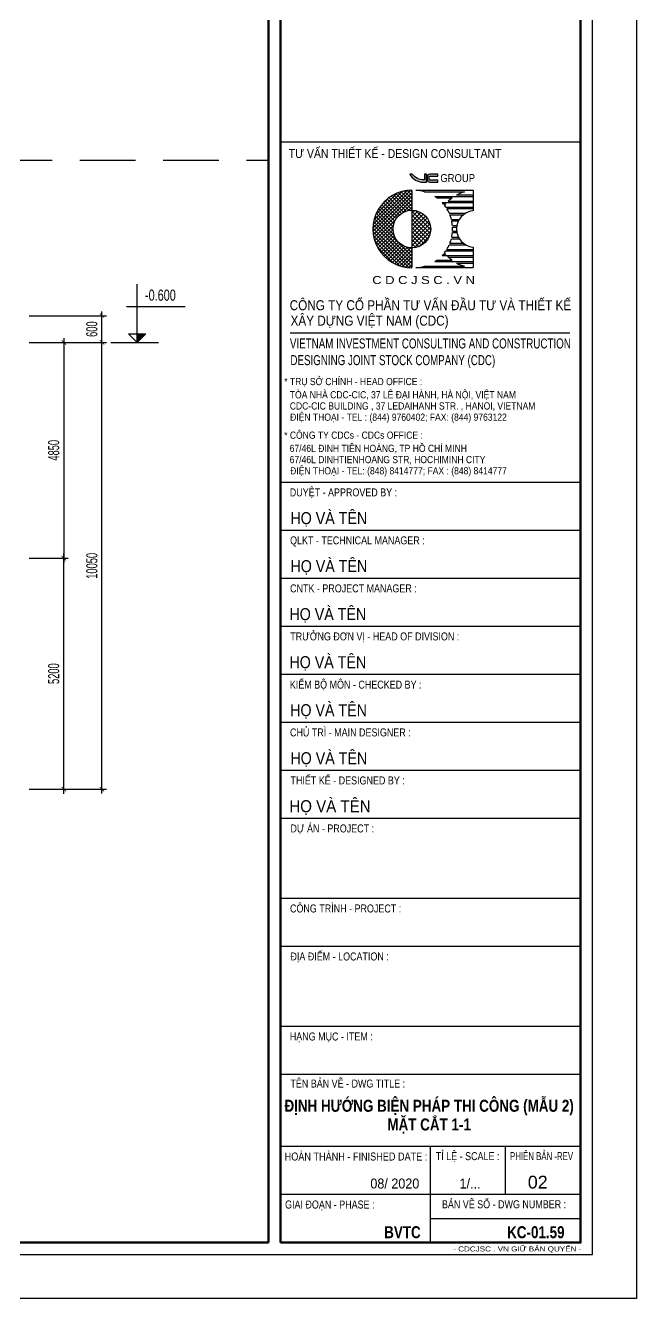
# Model space of a CAD drawing. Extents: x 71 to 3057337, y -14 to 345257.
# Drawn here: x 3029843 to 3057337, y 24497 to 81774 of the extents above; entities that cross this region are included whole.
import ezdxf
from ezdxf.enums import TextEntityAlignment as Align

# ---------------------------------------------------------------- set-up
doc = ezdxf.new("R2010")
doc.units = 0
doc.header["$LTSCALE"] = 1000
doc.header["$MEASUREMENT"] = 0
doc.header["$PDMODE"] = 3
doc.linetypes.add('HIDDEN', pattern=[0.375, 0.25, -0.125])
doc.layers.get('0').update_dxf_attribs({"linetype": 'CONTINUOUS'})
doc.layers.get('Defpoints').update_dxf_attribs({"linetype": 'CONTINUOUS'})
for name, color, linetype in [('Border', 3, 'CONTINUOUS'), ('CDC -TEXT KHUNG', 7, 'CONTINUOUS'), ('CDC-KHUNGTEN', 7, 'CONTINUOUS'), ('CDC.02.DIM', 1, 'CONTINUOUS'), ('CDC.04.HIDDEN', 8, 'HIDDEN'), ('CDC.06.TEXT', 2, 'CONTINUOUS'), ('DIM', 1, 'CONTINUOUS')]:
    doc.layers.add(name, color=color, linetype=linetype)
doc.styles.add('ARIAL', font='arial.ttf', dxfattribs={"width": 0.6})
doc.styles.add('Arial_B_3', font='arialbd.ttf', dxfattribs={"width": 0.75, "height": 3})
doc.styles.add('KT CDC', font='arial.ttf', dxfattribs={"width": 0.85, "height": 200})
doc.dimstyles.new('D-25', dxfattribs={"dimtxt": 500, "dimasz": 200, "dimexe": 200, "dimexo": 0, "dimgap": 200, "dimtad": 1, "dimdec": 0, "dimlfac": 0.5, "dimzin": 13, "dimdsep": 46, "dimtxsty": 'ARIAL', "dimblk": 'ARCHTICK', "dimcen": 0, "dimdle": 200, "dimclrd": 1, "dimclre": 1, "dimclrt": 2, "dimadec": 0, "dimazin": 0, "dimtfac": 1, "dimtdec": 0, "dimtix": 1, "dimtmove": 2, "dimatfit": 3, "dimldrblk": 'ARCHTICK', "dimfxl": 1, "dimtolj": 1, "dimtzin": 13, "dimarcsym": 0})

# ---------------------------------------------------------------- blocks, each defined once
blk = doc.blocks.new('_ARCHTICK')
at = {"color": 0, "linetype": 'ByBlock', "const_width": 0.15}
blk.add_lwpolyline([(-0.5, -0.5), (0.5, 0.5)], dxfattribs=at)
blk = doc.blocks.new('*D181')
at = {"layer": 'CDC.02.DIM', "color": 1, "lineweight": -2, "transparency": 16777216}
for p, q in [((3031570, 47211), (3031570, 58010)), ((3030015, 57810), (3031770, 57810)), ((3030015, 47411), (3031770, 47411))]:
    blk.add_line(p, q, dxfattribs=at)
at = {"layer": 'Defpoints', "color": 0, "transparency": 16777216}
for p in [(3030015, 57810), (3031570, 57810), (3030015, 47411)]:
    blk.add_point(p, dxfattribs=at)
at = {"layer": 'CDC.02.DIM', "color": 1, "lineweight": -2, "transparency": 16777216, "xscale": 200, "yscale": 200, "zscale": 200}
for p, rotation in [((3031570, 57810), 90), ((3031570, 47411), 270)]:
    blk.add_blockref('_ARCHTICK', p, dxfattribs=dict(at, rotation=rotation))
at = {"layer": 'CDC.02.DIM', "color": 2, "transparency": 16777216, "insert": (3031115, 52611), "char_height": 500, "attachment_point": 5, "rotation": 90, "style": 'ARIAL'}
blk.add_mtext('\\A1;5200', dxfattribs=at)
blk = doc.blocks.new('*D182')
at = {"layer": 'CDC.02.DIM', "color": 1, "lineweight": -2, "transparency": 16777216}
for p, q in [((3031570, 67711), (3031570, 57610)), ((3030015, 67511), (3031770, 67511)), ((3030015, 57810), (3031770, 57810))]:
    blk.add_line(p, q, dxfattribs=at)
at = {"layer": 'Defpoints', "color": 0, "transparency": 16777216}
for p in [(3030015, 67511), (3030015, 57810), (3031570, 57810)]:
    blk.add_point(p, dxfattribs=at)
at = {"layer": 'CDC.02.DIM', "color": 1, "lineweight": -2, "transparency": 16777216, "xscale": 200, "yscale": 200, "zscale": 200}
for p, rotation in [((3031570, 67511), 90), ((3031570, 57810), 270)]:
    blk.add_blockref('_ARCHTICK', p, dxfattribs=dict(at, rotation=rotation))
at = {"layer": 'CDC.02.DIM', "color": 2, "transparency": 16777216, "insert": (3031115, 62661), "char_height": 500, "attachment_point": 5, "rotation": 90, "style": 'ARIAL'}
blk.add_mtext('\\A1;4850', dxfattribs=at)
blk = doc.blocks.new('*D200')
at = {"layer": 'CDC.02.DIM', "color": 1, "lineweight": -2, "transparency": 16777216}
for p, q in [((3033286, 47212), (3033286, 67712)), ((3030015, 67512), (3033486, 67512)), ((3030015, 47412), (3033486, 47412))]:
    blk.add_line(p, q, dxfattribs=at)
at = {"layer": 'Defpoints', "color": 0, "transparency": 16777216}
for p in [(3030015, 67512), (3033286, 67512), (3030015, 47412)]:
    blk.add_point(p, dxfattribs=at)
at = {"layer": 'CDC.02.DIM', "color": 1, "lineweight": -2, "transparency": 16777216, "xscale": 200, "yscale": 200, "zscale": 200}
for p, rotation in [((3033286, 67512), 90), ((3033286, 47412), 270)]:
    blk.add_blockref('_ARCHTICK', p, dxfattribs=dict(at, rotation=rotation))
at = {"layer": 'CDC.02.DIM', "color": 2, "transparency": 16777216, "insert": (3032831, 57462), "char_height": 500, "attachment_point": 5, "rotation": 90, "style": 'ARIAL'}
blk.add_mtext('\\A1;10050', dxfattribs=at)
blk = doc.blocks.new('*D202')
at = {"layer": 'CDC.02.DIM', "color": 1, "lineweight": -2, "transparency": 16777216}
for p, q in [((3033286, 67311), (3033286, 68911)), ((3030015, 68711), (3033486, 68711)), ((3030015, 67511), (3033486, 67511))]:
    blk.add_line(p, q, dxfattribs=at)
at = {"layer": 'Defpoints', "color": 0, "transparency": 16777216}
for p in [(3030015, 68711), (3033286, 68711), (3030015, 67511)]:
    blk.add_point(p, dxfattribs=at)
at = {"layer": 'CDC.02.DIM', "color": 1, "lineweight": -2, "transparency": 16777216, "xscale": 200, "yscale": 200, "zscale": 200}
for p, rotation in [((3033286, 68711), 90), ((3033286, 67511), 270)]:
    blk.add_blockref('_ARCHTICK', p, dxfattribs=dict(at, rotation=rotation))
at = {"layer": 'CDC.02.DIM', "color": 2, "transparency": 16777216, "insert": (3032831, 68111), "char_height": 500, "attachment_point": 5, "rotation": 90, "style": 'ARIAL'}
blk.add_mtext('\\A1;600', dxfattribs=at)
blk = doc.blocks.new('LOGOmoi')
at = {"layer": 'CDC -TEXT KHUNG'}
h = blk.add_hatch(color=1, dxfattribs=at)
h.paths.add_polyline_path([(1.46, 5.45), (1.26, 5.45), (1.26, 4.88), (1.21, 4.88, -0.237912), (0.06, 5.45), (-0.2, 5.45, 0.272847), (1.14, 4.66), (1.46, 4.66)])
h.paths.add_polyline_path([(2.59, 5.45), (1.8, 5.45, 0.414214), (1.54, 5.2), (1.54, 4.92, 0.414214), (1.8, 4.66), (2.59, 4.66), (2.59, 4.87), (1.8, 4.87, -0.414214), (1.74, 4.92), (1.74, 5.2, -0.414214), (1.8, 5.25), (2.59, 5.25)])
h = blk.add_hatch(dxfattribs=at)
h.set_pattern_fill('ANSI37', color=102, scale=2.293939, angle=360, style=0)
h.set_pattern_definition([(45, (-2844.4439, 636.61023), (-0.178426552, 0.178426553), []), (135, (-2844.4439, 636.61023), (-0.178426552, -0.178426553), [])])
edge = h.paths.add_edge_path()
edge.add_arc((0.02, 0), 1.87, 90, 270)
edge.add_line((0.02, -1.88), (0.02, -3.84))
edge.add_line((0.02, -3.84), (-0.17, -3.84))
edge.add_line((-0.17, -3.84), (-0.36, -3.83))
edge.add_line((-0.36, -3.83), (-0.55, -3.8))
edge.add_line((-0.55, -3.8), (-0.73, -3.77))
edge.add_line((-0.73, -3.77), (-0.92, -3.73))
edge.add_line((-0.92, -3.73), (-1.1, -3.68))
edge.add_line((-1.1, -3.68), (-1.28, -3.62))
edge.add_line((-1.28, -3.62), (-1.45, -3.55))
edge.add_line((-1.45, -3.55), (-1.63, -3.48))
edge.add_line((-1.63, -3.48), (-1.79, -3.39))
edge.add_line((-1.79, -3.39), (-1.96, -3.3))
edge.add_line((-1.96, -3.3), (-2.12, -3.2))
edge.add_line((-2.12, -3.2), (-2.27, -3.09))
edge.add_line((-2.27, -3.09), (-2.42, -2.97))
edge.add_line((-2.42, -2.97), (-2.56, -2.85))
edge.add_line((-2.56, -2.85), (-2.7, -2.72))
edge.add_line((-2.7, -2.72), (-2.83, -2.58))
edge.add_line((-2.83, -2.58), (-2.95, -2.44))
edge.add_line((-2.95, -2.44), (-3.07, -2.29))
edge.add_line((-3.07, -2.29), (-3.18, -2.14))
edge.add_line((-3.18, -2.14), (-3.28, -1.98))
edge.add_line((-3.28, -1.98), (-3.37, -1.81))
edge.add_line((-3.37, -1.81), (-3.46, -1.64))
edge.add_line((-3.46, -1.64), (-3.53, -1.47))
edge.add_line((-3.53, -1.47), (-3.6, -1.3))
edge.add_line((-3.6, -1.3), (-3.66, -1.12))
edge.add_line((-3.66, -1.12), (-3.71, -0.93))
edge.add_line((-3.71, -0.93), (-3.75, -0.75))
edge.add_line((-3.75, -0.75), (-3.79, -0.56))
edge.add_line((-3.79, -0.56), (-3.81, -0.38))
edge.add_line((-3.81, -0.38), (-3.82, -0.19))
edge.add_line((-3.82, -0.19), (-3.83, 0))
edge.add_line((-3.83, 0), (-3.82, 0.19))
edge.add_line((-3.82, 0.19), (-3.81, 0.38))
edge.add_line((-3.81, 0.38), (-3.79, 0.56))
edge.add_line((-3.79, 0.56), (-3.75, 0.75))
edge.add_line((-3.75, 0.75), (-3.71, 0.93))
edge.add_line((-3.71, 0.93), (-3.66, 1.12))
edge.add_line((-3.66, 1.12), (-3.6, 1.3))
edge.add_line((-3.6, 1.3), (-3.53, 1.47))
edge.add_line((-3.53, 1.47), (-3.46, 1.64))
edge.add_line((-3.46, 1.64), (-3.37, 1.81))
edge.add_line((-3.37, 1.81), (-3.28, 1.98))
edge.add_line((-3.28, 1.98), (-3.18, 2.14))
edge.add_line((-3.18, 2.14), (-3.07, 2.29))
edge.add_line((-3.07, 2.29), (-2.95, 2.44))
edge.add_line((-2.95, 2.44), (-2.83, 2.58))
edge.add_line((-2.83, 2.58), (-2.7, 2.72))
edge.add_line((-2.7, 2.72), (-2.56, 2.85))
edge.add_line((-2.56, 2.85), (-2.42, 2.97))
edge.add_line((-2.42, 2.97), (-2.27, 3.09))
edge.add_line((-2.27, 3.09), (-2.12, 3.2))
edge.add_line((-2.12, 3.2), (-1.96, 3.3))
edge.add_line((-1.96, 3.3), (-1.79, 3.39))
edge.add_line((-1.79, 3.39), (-1.63, 3.48))
edge.add_line((-1.63, 3.48), (-1.45, 3.55))
edge.add_line((-1.45, 3.55), (-1.28, 3.62))
edge.add_line((-1.28, 3.62), (-1.1, 3.68))
edge.add_line((-1.1, 3.68), (-0.92, 3.73))
edge.add_line((-0.92, 3.73), (-0.73, 3.77))
edge.add_line((-0.73, 3.77), (-0.55, 3.8))
edge.add_line((-0.55, 3.8), (-0.36, 3.83))
edge.add_line((-0.36, 3.83), (-0.17, 3.84))
edge.add_line((-0.17, 3.84), (0.02, 3.84))
edge.add_line((0.02, 3.84), (0.02, 1.87))
h = blk.add_hatch(dxfattribs=at)
h.set_pattern_fill('ANSI37', color=1, scale=2.293939, angle=360, style=0)
h.set_pattern_definition([(45, (-486.53502, -144.21504), (-0.20275745, 0.20275745), []), (135, (-486.53502, -144.21504), (-0.20275745, -0.20275745), [])])
h.paths.add_polyline_path([(0.02, 1.87), (0.02, -1.81), (0.02, -1.88, 0.414214), (1.89, 0, 0.414214)])
at = {"layer": 'CDC -TEXT KHUNG', "color": 102}
for p, q in [((0.02, 3.84), (0.02, -1.81)), ((0.42, 3.85), (6.1, 3.85)), ((6.1, 3.85), (6.1, 1.81)), ((1.28, 3.7), (5.24, 3.7)), ((2.3, 3.24), (6.1, 3.24)), ((2.51, 3.09), (4.01, 3.09)), ((3.03, 2.63), (6.1, 2.63)), ((3.64, 2.78), (6.1, 2.78)), ((4.47, 3.39), (6.1, 3.39)), ((3.16, 2.49), (3.36, 2.49)), ((3.4, 2.17), (6.1, 2.17)), ((3.49, 2.03), (6.1, 2.03)), ((3.74, 1.57), (5.37, 1.57)), ((3.8, 1.42), (5.15, 1.42)), ((3.95, 0.96), (4.75, 0.96)), ((3.98, 0.81), (4.66, 0.81)), ((4.05, 0.35), (4.51, 0.35)), ((4.06, 0.2), (4.49, 0.2)), ((3.95, -0.96), (4.75, -0.96)), ((3.98, -0.81), (4.66, -0.81)), ((4.05, -0.35), (4.51, -0.35)), ((4.06, -0.2), (4.49, -0.2)), ((0.02, -1.81), (0.02, -3.84)), ((3.16, -2.49), (3.36, -2.49)), ((3.4, -2.17), (6.1, -2.17)), ((3.49, -2.03), (6.1, -2.03)), ((3.74, -1.57), (5.37, -1.57)), ((3.8, -1.42), (5.15, -1.42)), ((6.1, -1.79), (6.1, -3.84)), ((1.28, -3.7), (5.24, -3.7)), ((2.3, -3.24), (6.1, -3.24)), ((2.51, -3.09), (4.01, -3.09)), ((3.03, -2.63), (6.1, -2.63)), ((3.64, -2.78), (6.1, -2.78)), ((4.47, -3.39), (6.1, -3.39)), ((0.01, -3.84), (0.02, -3.84)), ((0.42, -3.84), (6.1, -3.84))]:
    blk.add_line(p, q, dxfattribs=at)
at = {"layer": 'CDC -TEXT KHUNG'}
blk.add_line((3.78, 1.21), (3.78, 1.21), dxfattribs=at)
at = {"layer": 'CDC -TEXT KHUNG', "color": 1}
for points in [[(1.46, 5.45), (1.26, 5.45), (1.26, 4.88), (1.21, 4.88, -0.237912), (0.06, 5.45), (-0.2, 5.45, 0.272847), (1.14, 4.66), (1.46, 4.66)], [(2.59, 5.45), (1.8, 5.45, 0.414214), (1.54, 5.2), (1.54, 4.92, 0.414214), (1.8, 4.66), (2.59, 4.66), (2.59, 4.87), (1.8, 4.87, -0.414214), (1.74, 4.92), (1.74, 5.2, -0.414214), (1.8, 5.25), (2.59, 5.25)]]:
    blk.add_lwpolyline(points, format="xyb", close=True, dxfattribs=at)
at = {"layer": 'CDC -TEXT KHUNG', "color": 102}
blk.add_circle((0.02, 0), 1.87, dxfattribs=at)
blk.add_arc((0, 0), 3.85, 89.7449, 270.2551, dxfattribs=at)
at = {"layer": 'CDC -TEXT KHUNG', "color": 112}
blk.add_ellipse((0.22, 0), major_axis=(-2.72, 2.72), ratio=1, start_param=-1.064136, end_param=-0.838054, dxfattribs=at)
at = {"layer": 'CDC -TEXT KHUNG', "color": 102}
for centre, major_axis, start_param, end_param in [((0.22, 0), (-2.72, 2.72), -1.423028, -1.355019), ((0.22, 0), (2.72, 2.72), 6.199614, 6.251308), ((6.3, 0), (-2.72, 2.72), -0.147768, -0.022458), ((6.3, 0), (2.72, 2.72), 1.064136, 1.278853), ((6.3, 0), (-2.72, 2.72), 0.083571, 0.124553), ((0.22, 0), (-2.72, 2.72), 4.527318, 4.587836), ((0.22, 0), (-2.72, 2.72), 4.346177, 4.481253), ((0.22, 0), (-2.72, 2.72), 4.178765, 4.304301), ((6.27, 0.01), (1.28, 1.28), 0.884906, 3.827483), ((0.22, 0), (2.72, 2.72), 5.589142, 5.7099), ((0.22, 0), (2.72, 2.72), 5.445131, 5.550443), ((0.22, 0), (-2.72, 2.72), 3.549681, 3.675216), ((0.22, 0), (-2.72, 2.72), 3.714878, 3.835636), ((0.22, 0), (-2.72, 2.72), 3.17347, 3.225164), ((0.22, 0), (2.72, 2.72), 4.836942, 4.89746), ((6.3, 0), (-2.72, 2.72), 1.446243, 1.487225), ((0.22, 0), (2.72, 2.72), 4.943525, 5.078601), ((0.22, 0.01), (2.72, 2.72), 3.979647, 4.205729), ((0.22, 0), (-2.72, 2.72), 2.925816, 2.993825), ((6.3, 0), (-2.72, 2.72), 1.538919, 1.718564), ((6.3, 0), (2.72, 2.72), 3.433536, 3.648253)]:
    blk.add_ellipse(centre, major_axis=major_axis, ratio=1, start_param=start_param, end_param=end_param, dxfattribs=at)
at = {"layer": 'CDC -TEXT KHUNG', "color": 1, "style": 'KT CDC', "width": 0.85}
blk.add_text('GROUP', height=0.792, dxfattribs=at).set_placement((2.85, 4.67))
at = {"layer": 'CDC -TEXT KHUNG', "color": 102, "style": 'KT CDC', "width": 1.15}
blk.add_text('C D C J S C . V N', height=0.8, dxfattribs=at).set_placement((-3.92, -5.47))
blk = doc.blocks.new('KHUNG TEN')
at = {"layer": 'CDC-KHUNGTEN', "color": 6, "lineweight": 25}
for p, q in [((82700, 28900), (75200, 28900)), ((82700, 20400), (75200, 20400)), ((82700, 19200), (75200, 19200)), ((82700, 18000), (75200, 18000)), ((82700, 16800), (75200, 16800)), ((82700, 15600), (75200, 15600)), ((82700, 14400), (75200, 14400)), ((82700, 13200), (75200, 13200)), ((82700, 12000), (75200, 12000)), ((82700, 10000), (75200, 10000)), ((82700, 8800), (75200, 8800)), ((82700, 6800), (75200, 6800)), ((82700, 5600), (75200, 5600)), ((82700, 3800), (75200, 3800)), ((78950, 1400), (78950, 3800)), ((80825, 2600), (80825, 3800)), ((82700, 2600), (75200, 2600)), ((78950, 2000), (82700, 2000))]:
    blk.add_line(p, q, dxfattribs=at)
at = {"layer": 'CDC-KHUNGTEN', "color": 6}
blk.add_line((75439, 24136), (82433, 24136), dxfattribs=at)
at = {"layer": 'CDC-KHUNGTEN', "color": 8}
blk.add_lwpolyline([(75096, 1100), (83000, 1100), (83000, 58300), (3000, 58300), (3000, 1100), (75096, 1100)], dxfattribs=at)
at = {"layer": 'CDC-KHUNGTEN', "color": 255, "lineweight": 60}
blk.add_lwpolyline([(74900, 1400), (74900, 58000), (3300, 58000), (3300, 1400), (74900, 1400)], close=True, dxfattribs=at)
blk.add_lwpolyline([(75200, 1400), (82700, 1400), (82700, 58000), (75200, 58000), (75200, 1400)], dxfattribs=at)
at = {"layer": 'Defpoints', "color": 1, "ltscale": 0.2}
blk.add_lwpolyline([(0, 0), (0, 59400), (84100, 59400), (84100, 0), (0, 0)], close=True, dxfattribs=at)
at = {"layer": 'CDC-KHUNGTEN', "xscale": 251.3908497502836, "yscale": 251.3908497502836, "zscale": 251.3908497502836}
blk.add_blockref('LOGOmoi', (78480, 26732), dxfattribs=at)
at = {"layer": 'CDC -TEXT KHUNG', "style": 'KT CDC', "width": 0.85}
blk.add_text('TƯ VẤN THIẾT KẾ - DESIGN CONSULTANT', height=220, dxfattribs=at).set_placement((78066, 28509), align=Align.CENTER)
at = {"layer": 'CDC -TEXT KHUNG', "color": 7, "style": 'Arial_B_3', "width": 0.8}
blk.add_text('BVTC', height=300, dxfattribs=at).set_placement((78705, 1508), align=Align.RIGHT)
at = {"layer": 'CDC -TEXT KHUNG', "color": 6, "style": 'KT CDC', "width": 1.15}
blk.add_text('- CDCJSC . VN GIỮ BẢN QUYỂN -', height=125.69, dxfattribs=at).set_placement((79519, 1177))
at = {"layer": 'CDC-KHUNGTEN', "color": 6}
for s, height, style, width, p in [('CÔNG TY CỔ PHẦN TƯ VẤN ÐẦU TƯ VÀ THIẾT KẾ', 250, 'KT CDC', 0.84, (75430, 24703)), ('XÂY DỰNG VIỆT NAM (CDC)', 250, 'KT CDC', 0.84, (75452, 24317)), ('VIETNAM INVESTMENT CONSULTING AND CONSTRUCTION ', 250, 'KT CDC', 0.7, (75436, 23747)), ('DESIGNING JOINT STOCK COMPANY (CDC)', 250, 'KT CDC', 0.7, (75448, 23330)), ('* TRỤ SỞ CHÍNH - HEAD OFFICE :', 180, 'KT CDC', 0.85, (75294, 22830)), ('TÒA NHÀ CDC-CIC, 37 LÊ ĐẠI HÀNH, HÀ NỘI, VIỆT NAM', 180, 'KT CDC', 0.85, (75433, 22500)), ('CDC-CIC BUILDING , 37 LEDAIHANH STR. , HANOI, VIETNAM', 180, 'KT CDC', 0.85, (75433, 22220)), ('ĐIỆN THOẠI - TEL : (844) 9760402; FAX: (844) 9763122', 180, 'KT CDC', 0.85, (75441, 21940)), ('* CÔNG TY CDCs - CDCs OFFICE :', 180, 'KT CDC', 0.85, (75292, 21490)), ('67/46L ĐINH TIÊN HOÀNG, TP HỒ CHÍ MINH', 180, 'KT CDC', 0.85, (75430, 21160)), ('67/46L DINHTIENHOANG STR, HOCHIMINH CITY', 180, 'KT CDC', 0.85, (75430, 20880)), ('ĐIỆN THOẠI - TEL: (848) 8414777; FAX : (848) 8414777', 180, 'KT CDC', 0.85, (75442, 20600)), ('DUYỆT - APPROVED BY :', 200, 'ARIAL', 0.8, (75433, 20050)), ('QLKT - TECHNICAL MANAGER :', 200, 'ARIAL', 0.8, (75440, 18850)), ('CNTK - PROJECT MANAGER :', 200, 'ARIAL', 0.8, (75440, 17650)), ('TRƯỞNG ĐƠN VỊ - HEAD OF DIVISION :', 200, 'ARIAL', 0.8, (75445, 16450)), ('KIỂM BỘ MÔN - CHECKED BY :', 200, 'ARIAL', 0.8, (75434, 15244)), ('CHỦ TRÌ - MAIN DESIGNER :', 200, 'ARIAL', 0.8, (75438, 14050)), ('THIẾT KẾ - DESIGNED BY :', 200, 'ARIAL', 0.8, (75450, 12850)), ('DỰ ÁN - PROJECT :  ', 200, 'ARIAL', 0.8, (75449, 11650)), ('CÔNG TRÌNH - PROJECT :  ', 200, 'ARIAL', 0.8, (75438, 9650)), ('ĐỊA ĐIỂM - LOCATION :', 200, 'ARIAL', 0.8, (75449, 8450)), ('HẠNG MỤC - ITEM : ', 200, 'ARIAL', 0.8, (75433, 6450)), ('TÊN BẢN VẼ - DWG TITLE :', 200, 'ARIAL', 0.8, (75448, 5273)), ('TỈ LỆ - SCALE :', 200, 'ARIAL', 0.8, (79082, 3459)), ('PHIÊN BẢN -REV', 200, 'ARIAL', 0.7, (80938, 3459)), ('GIAI ĐOẠN - PHASE :', 200, 'ARIAL', 0.8, (75315, 2250)), ('BẢN VẼ SỐ - DWG NUMBER :', 200, 'ARIAL', 0.8, (79236, 2256))]:
    blk.add_text(s, height=height, dxfattribs=dict(at, style=style, width=width)).set_placement(p)
at = {"layer": 'CDC-KHUNGTEN', "color": 7}
for style, width, p in [('KT CDC', 0.85, (75448, 19356)), ('KT CDC', 0.85, (75450, 18156)), ('KT CDC', 0.85, (75423, 16956)), ('KT CDC', 0.85, (75423, 15756)), ('KT CDC', 0.85, (75442, 14556)), ('KT CDC', 0.85, (75448, 13356)), ('ARIAL', 0.9, (75421, 12156))]:
    blk.add_text('HỌ VÀ TÊN', height=300, dxfattribs=dict(at, style=style, width=width)).set_placement(p)
at = {"layer": 'CDC-KHUNGTEN', "color": 6, "style": 'ARIAL', "width": 0.814645}
blk.add_text('HOÀN THÀNH - FINISHED DATE :', height=200, dxfattribs=at).set_placement((75304, 3450), (78870, 3450), align=Align.FIT)
at = {"layer": 'CDC-KHUNGTEN', "color": 7, "style": 'ARIAL', "width": 0.9}
for s, p in [('08/ 2020', (78670, 2750)), ('1/...', (80200, 2750))]:
    blk.add_text(s, height=250, dxfattribs=at).set_placement(p, align=Align.RIGHT)
at = {"layer": 'CDC-KHUNGTEN', "color": 7, "style": 'KT CDC'}
blk.add_text('02', height=320, dxfattribs=at).set_placement((81879, 2750), align=Align.RIGHT)

msp = doc.modelspace()

# ---------------------------------------------------------------- hatches: boundary and pattern name
at = {"layer": 'Border'}
msp.add_hatch(color=256, dxfattribs=at).paths.add_polyline_path([(3035260.2, 67902.3), (3034870.2, 67902.3), (3034870.2, 67512.3)])

# ---------------------------------------------------------------- linework, layer by layer
at = {"layer": 'CDC.04.HIDDEN', "ltscale": 10}
msp.add_line((2912293.8, 75709.4), (3040776.6, 75709.4), dxfattribs=at)
at = {"layer": 'DIM'}
for p, q in [((3034870.2, 67512.3), (3034870.2, 70132.8)), ((3034392.8, 69131.5), (3037022.9, 69131.5)), ((3034870.2, 67512.3), (3034480.2, 67902.3)), ((3034480.2, 67902.3), (3035260.2, 67902.3)), ((3034870.2, 67512.3), (3035260.2, 67902.3)), ((3033686.1, 67512.3), (3035828.7, 67512.3))]:
    msp.add_line(p, q, dxfattribs=at)

# ---------------------------------------------------------------- block references
at = {"layer": 'CDC.06.TEXT', "xscale": 1.799999996948813, "yscale": 1.799999996948813, "zscale": 1.799999996948813}
msp.add_blockref('KHUNG TEN', (2905956.6, 24496.7), dxfattribs=at)

# ---------------------------------------------------------------- texts
at = {"layer": 'CDC -TEXT KHUNG', "color": 7, "style": 'Arial_B_3', "width": 0.8}
for s, p in [('ĐỊNH HƯỚNG BIỆN PHÁP THI CÔNG (MẪU 2)', (3048005.6, 32899.9)), ('MẶT CẮT 1-1', (3048005.6, 32058.4))]:
    msp.add_text(s, height=540, dxfattribs=at).set_placement(p, align=Align.CENTER)
msp.add_text('KC-01.59', height=540, dxfattribs=at).set_placement((3054096.6, 27210.8), align=Align.RIGHT)
at = {"layer": 'CDC.06.TEXT', "color": 2, "style": 'ARIAL', "width": 0.7}
msp.add_text('-0.600', height=500, dxfattribs=at).set_placement((3035220.9, 69389.9))

# ---------------------------------------------------------------- dimensions: what is measured, and where the dimension line sits
at = {"layer": 'CDC.02.DIM'}
for base, p1, p2, picture, middle in [((3033286.1, 68711.3), (3030015.3, 67511.3), (3030015.3, 68711.3), '*D202', (3032830.8, 68111.3)), ((3033286.1, 67512.3), (3030015.3, 47412.3), (3030015.3, 67512.3), '*D200', (3032830.8, 57462.3)), ((3031570.1156, 57810.318), (3030015.2522, 67511.3012), (3030015.2522, 57810.318), '*D182', (3031114.8291, 62660.8096)), ((3031570.1156, 57810.318), (3030015.2522, 47411.3012), (3030015.2522, 57810.318), '*D181', (3031114.8291, 52610.8096))]:
    dim = msp.add_linear_dim(base=base, p1=p1, p2=p2, angle=90, dimstyle='D-25', dxfattribs=at)
    dim.commit()
    dim.dimension.update_dxf_attribs({"geometry": picture, "text_midpoint": middle})

doc.saveas('drawing.dxf')
